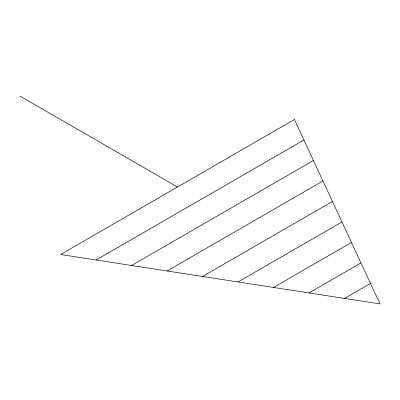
<?xml version="1.0" encoding="UTF-8"?>
<svg xmlns="http://www.w3.org/2000/svg" width="400" height="400" viewBox="0 0 400 400"><rect width="100%" height="100%" fill="white"/><g stroke="black" fill="none" stroke-linecap="round" stroke-linejoin="round"><path stroke-width="0.6" d="M96.075 260L303.925 140M131.565 265.49L313.435 160.49M167.06 270.98L322.94 180.98M202.55 276.47L332.45 201.47M238.04 281.96L341.96 221.96M273.53 287.45L351.47 242.45M309.02 292.94L360.98 262.94M344.51 298.43L370.49 283.43M20 96.08L177.5 187.01M294.415 119.51L60.585 254.51L380 303.92L294.415 119.51"/></g></svg>
